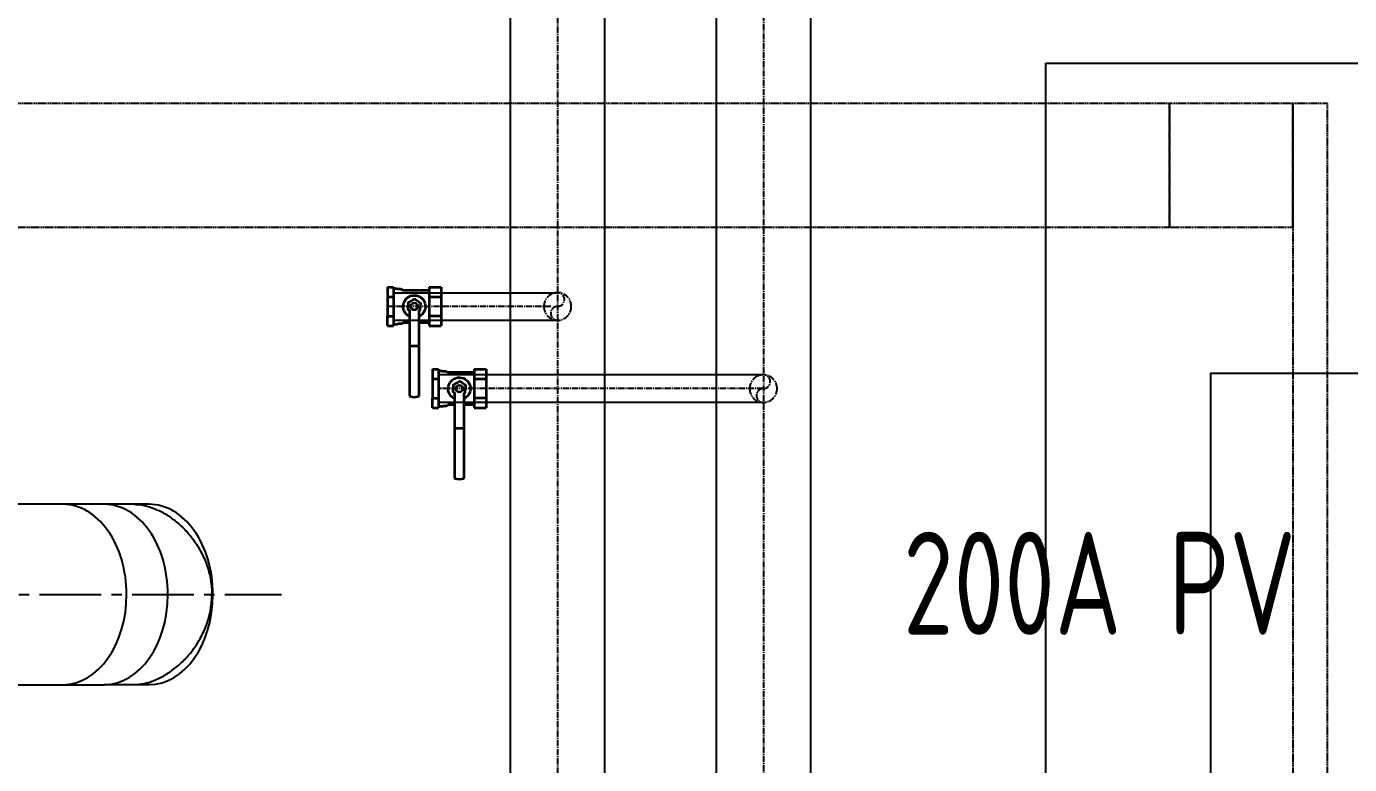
# Model space of a CAD drawing. Extents: x -76427 to 292734, y -42117 to 131250.
# Drawn here: x 10061 to 11669, y 5857 to 6754 of the extents above; entities that cross this region are included whole.
import ezdxf

# ---------------------------------------------------------------- set-up
doc = ezdxf.new("R2010")
doc.units = 0
doc.header["$LTSCALE"] = 10
doc.linetypes.add('XFM7P10PV$0$CENTER2', pattern=[1.125, 0.75, -0.125, 0.125, -0.125])
doc.linetypes.add('XFM7P10PV$0$Dashed', pattern=[2, 1, -1])
for name, color, linetype in [('XFM7P10PV$0$SUPPORT', 252, 'XFM7P10PV$0$Dashed'), ('XFM7P10PV$0$U-PCW-TXT', 252, 'Continuous'), ('XFM7P10PV$0$U-PV-CH-CENTER', 252, 'XFM7P10PV$0$CENTER2'), ('XFM7P10PV$0$U-PV-CHR', 252, 'Continuous'), ('XFM7P10PV$0$U-PV-CHS', 252, 'Continuous'), ('XFM7P10PV$0$U-PV-PIPE-CENTER', 252, 'XFM7P10PV$0$CENTER2'), ('XFM7P10PV$0$U-PV-PIPE-SUS', 252, 'Continuous'), ('XFM7Q10PV-200K$0$PV-EQ(200K)', 22, 'Continuous')]:
    doc.layers.add(name, color=color, linetype=linetype)
doc.styles.add('XFM7P10PV$0$aa-txt', font='isocp.shx', dxfattribs={"bigfont": 'chineset'})

# ---------------------------------------------------------------- blocks, each defined once
blk = doc.blocks.new('XFM7Q10PV-200K')
at = {"layer": 'XFM7Q10PV-200K$0$PV-EQ(200K)', "color": 7}
blk.add_lwpolyline([(11300, 6709.4), (14950, 6709.4), (14950, 667.6), (11300, 667.6)], close=True, dxfattribs=at)
at = {"layer": 'XFM7Q10PV-200K$0$PV-EQ(200K)'}
blk.add_lwpolyline([(11500, 4082.4), (14750, 4082.4), (14750, 6332.4), (11500, 6332.4)], close=True, dxfattribs=at)
blk = doc.blocks.new('XFM7P10PV$0$LB2-PV-RD')
at = {"layer": 'XFM7P10PV$0$U-PV-PIPE-CENTER'}
blk.add_line((200.86, -46.59), (58.95, -46.59, 0), dxfattribs=at)
at = {"layer": 'XFM7P10PV$0$U-PV-PIPE-SUS'}
for p, q in [((76.91, -35.64, 0), (75.03, -35.64, 0)), ((80.5, -35.64, 0), (76.91, -35.64, 0)), ((85.52, -35.63, 0), (80.5, -35.63, 0)), ((107.2, -35.63, 0), (85.52, -35.63, 0)), ((75.03, -57.54, 0), (76.91, -57.54, 0)), ((76.91, -57.54, 0), (80.5, -57.54, 0)), ((80.5, -57.54, 0), (85.52, -57.54, 0)), ((85.52, -57.54, 0), (107.2, -57.54, 0))]:
    blk.add_line(p, q, dxfattribs=at)
for centre, major_axis, start_param, end_param in [((75.03, -46.59, 0), (0, 10.95), 0, 1.570796), ((80.5, -46.59, 0), (0, 10.96), 0, 1.570796), ((85.52, -46.59, 0), (0, 10.96), 0, 1.570796), ((75.03, -46.59, 0), (0, 10.95), 1.570796, 3.141593), ((80.5, -46.59, 0), (0, 10.95), 1.570796, 3.141593), ((85.52, -46.59, 0), (0, 10.95), 1.570796, 3.141593)]:
    blk.add_ellipse(centre, major_axis=major_axis, ratio=0.707107, start_param=start_param, end_param=end_param, dxfattribs=at)
blk.add_open_spline([(76.91, -35.64, 0), (76.5, -35.64, 0), (75.65, -35.73, 0), (74.33, -36.14, 0), (73.01, -36.81, 0), (71.74, -37.71, 0), (70.55, -38.82, 0), (69.5, -40.11, 0), (68.61, -41.57, 0), (67.93, -43.16, 0), (67.51, -44.85, 0), (67.41, -46, 0), (67.41, -46.59, 0)], degree=3, dxfattribs=at)
blk.add_open_spline([(76.91, -57.54, 0), (76.5, -57.54, 0), (75.65, -57.44, 0), (74.33, -57.03, 0), (73.01, -56.37, 0), (71.74, -55.46, 0), (70.55, -54.36, 0), (69.67, -53.28, 0), (69.05, -52.33, 0), (68.5, -51.34, 0), (67.93, -50.02, 0), (67.51, -48.33, 0), (67.41, -47.17, 0), (67.41, -46.59, 0)], degree=3, knots=[0, 0, 0, 0, 0.1, 0.2, 0.3, 0.4, 0.5, 0.6, 0.65, 0.7, 0.8, 0.9, 1, 1, 1, 1], dxfattribs=at)
blk = doc.blocks.new('XFM7P10PV$0$螺紋_閘閥 - 25A-V21-FB2')
at = {"lineweight": 35}
for p, q in [((-5.8, 109.1), (0, 110)), ((0, 110), (5.8, 109.1)), ((0, 109.1), (0, 109.1)), ((-5.9, 48), (5.9, 48)), ((-32.7, 23.5), (-32.7, 11.7)), ((-32.7, 23.5), (-25.2, 23.5)), ((-25.2, -23.5), (-25.2, 23.5)), ((-21.1, 21.8), (-25.2, 21.8)), ((-21.1, 21.8), (-20, 21.3)), ((-18.2, 21.3), (-20, 21.3)), ((-16.6, 21.3), (-18.2, 21.3)), ((-16.6, 21.3), (-13.4, 19.8)), ((-5.9, 19.8), (-13.4, 19.8)), ((18.2, 19.8), (5.9, 19.8)), ((18.2, -11.7), (18.2, 23.5)), ((18.2, 23.5), (32.7, 23.5)), ((32.7, -11.7), (32.7, 23.5)), ((-32.7, -11.7), (-32.7, 11.7)), ((-32.7, 11.7), (-25.2, 11.7)), ((32.7, 11.7), (18.2, 11.7)), ((-32.7, -23.5), (-32.7, -11.7)), ((-32.7, -11.7), (-25.2, -11.7)), ((18.2, -23.5), (18.2, -11.7)), ((18.2, -11.7), (32.7, -11.7)), ((32.7, -23.5), (32.7, -11.7)), ((-32.7, -23.5), (-25.2, -23.5)), ((-25.2, -21.8), (-21.1, -21.8)), ((-21.1, -21.8), (-20, -21.3)), ((-20, -21.3), (-18.2, -21.3)), ((-18.2, -21.3), (-16.6, -21.3)), ((-16.6, -21.3), (-13.4, -19.8)), ((-13.4, -19.8), (18.2, -19.8)), ((18.2, -23.5), (32.7, -23.5))]:
    blk.add_line(p, q, dxfattribs=at)
at = {"lineweight": 35, "flags": 128}
for points in [[(0, -8.7), (-7.3, -4.7), (-7.9, 3.6), (-5.9, 5.1), (-5.8, 109.1)], [(5.8, 109.1), (5.9, 5.5), (7.3, 4.7), (7.9, -3.6), (1.2, -8.6), (0, -8.7)]]:
    blk.add_lwpolyline(points, dxfattribs=at)
at = {"lineweight": 35}
for radius, start, end in [(13.5, 180, 63.957), (13.5, 116.043, 180), (4.28, 360, 180), (4.28, 180, 360)]:
    blk.add_arc((0, 0), radius, start, end, dxfattribs=at)
blk = doc.blocks.new('XFM7P10PV')
at = {"layer": 'XFM7P10PV$0$SUPPORT', "color": 2, "ltscale": 0.05, "elevation": 0}
for points in [[(11450, 6660.2), (9200, 6660.2), (9200, 6510.2), (11450.1, 6510.2)], [(11450.1, 6510.2), (11600.1, 6510.2), (11600.1, 6660.2), (11450.1, 6660.2)], [(11600.1, 3283.9), (11642.1, 3283.9), (11642.1, 6660.2), (11600.1, 6660.2)]]:
    blk.add_lwpolyline(points, close=True, dxfattribs=at)
at = {"layer": 'XFM7P10PV$0$U-PV-CH-CENTER'}
for p, q in [((10956.6, 7870.4), (10956.6, 2239.7)), ((10706.6, 7800), (10706.6, 2239.7)), ((10698.3, 6413.8), (10499.8, 6413.8)), ((10956.6, 6314), (10562, 6314))]:
    blk.add_line(p, q, dxfattribs=at)
for centre, radius, start, end in [((10706.6, 6413.8), 16.7, 0, 180), ((10706.6, 6422.2), 8.35, 270, 90), ((10706.6, 6413.8), 16.7, 180, 0), ((10706.6, 6405.5), 8.35, 90, 270), ((10956.6, 6314), 16.7, 0, 180), ((10956.6, 6322.4), 8.35, 270, 90), ((10956.6, 6314), 16.7, 180, 0), ((10956.6, 6305.7), 8.35, 90, 270)]:
    blk.add_arc(centre, radius, start, end, dxfattribs=at)
at = {"layer": 'XFM7P10PV$0$U-PV-CHR'}
for p, q in [((10649.5, 2239.7), (10649.5, 7800)), ((10763.8, 7800), (10763.8, 2239.7)), ((10507.3, 6430.5), (10706.6, 6430.5)), ((10507.3, 6397.1), (10706.6, 6397.1))]:
    blk.add_line(p, q, dxfattribs=at)
at = {"layer": 'XFM7P10PV$0$U-PV-CHS'}
for p, q in [((10899.5, 2239.7), (10899.5, 7870.4)), ((11013.8, 7870.4), (11013.8, 2239.7)), ((10956.6, 6330.7), (10562, 6330.7)), ((10957.1, 6297.3), (10562.4, 6297.3))]:
    blk.add_line(p, q, dxfattribs=at)
at = {"layer": 'XFM7P10PV$0$U-PV-CHR', "xscale": -1, "rotation": 180}
blk.add_blockref('XFM7P10PV$0$螺紋_閘閥 - 25A-V21-FB2', (10532.5, 6413.8), dxfattribs=at)
at = {"layer": 'XFM7P10PV$0$U-PV-CHS', "xscale": -1, "rotation": 180}
blk.add_blockref('XFM7P10PV$0$螺紋_閘閥 - 25A-V21-FB2', (10587.2, 6314), dxfattribs=at)
at = {"layer": 'XFM7P10PV$0$U-PV-PIPE-SUS', "xscale": 10, "yscale": 10, "zscale": 10, "rotation": 180}
blk.add_blockref('XFM7P10PV$0$LB2-PV-RD', (10960.7, 5598.1, 0), dxfattribs=at)
at = {"layer": 'XFM7P10PV$0$U-PCW-TXT', "style": 'XFM7P10PV$0$aa-txt', "width": 0.8}
blk.add_text('200A PV', height=125, dxfattribs=at).set_placement((11126.4, 6015.1, 0))

msp = doc.modelspace()

# ---------------------------------------------------------------- block references
for name in ['XFM7Q10PV-200K', 'XFM7P10PV']:
    msp.add_blockref(name, (0, 0))

doc.saveas('drawing.dxf')
